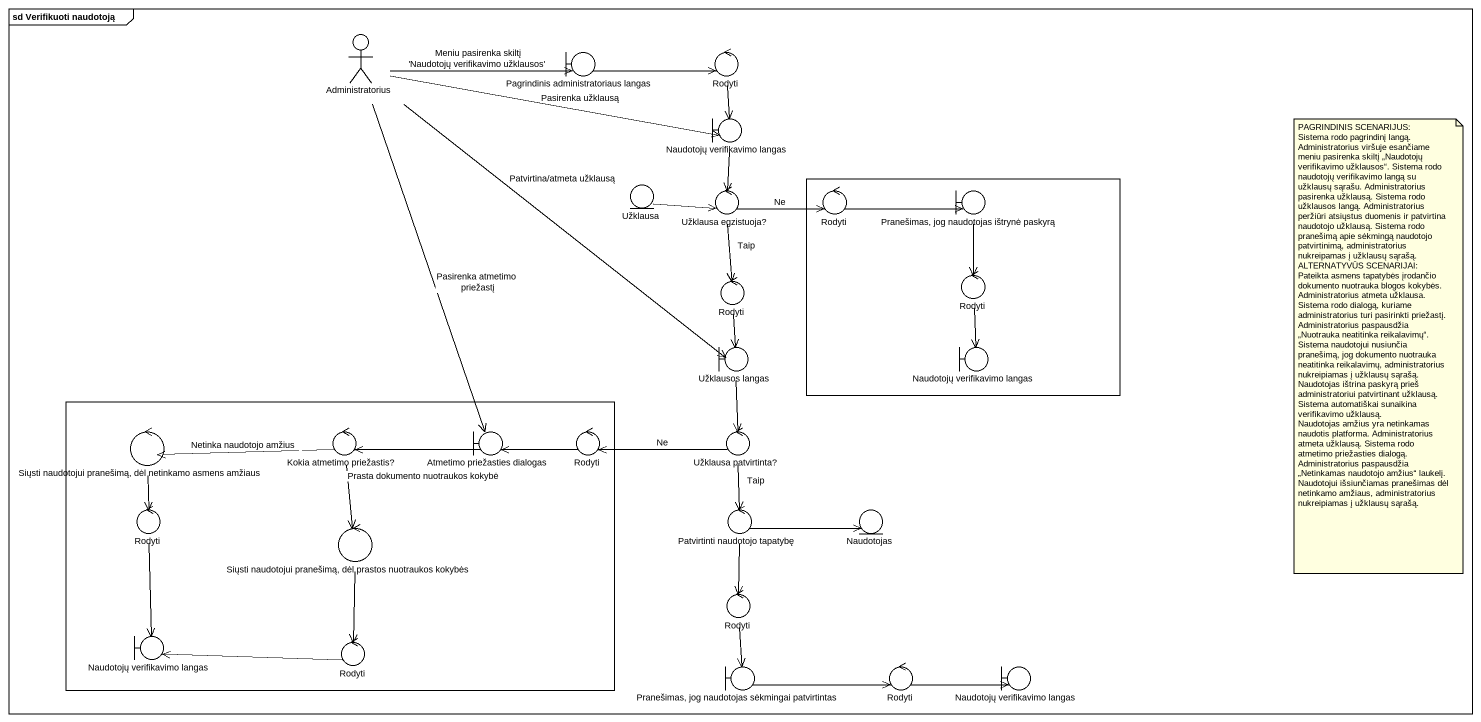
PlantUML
@startuml
mainframe sd Verifikuoti naudotoją
actor Administratorius
boundary "Pagrindinis administratoriaus langas" as Pagrindinis
control Rodyti
boundary "Naudotojų verifikavimo langas" as Naudotojų_verifikavimo
entity Užklausa
control "Užklausa egzistuoja?" as Užklausa_egzistuoja
control "Rodyti" as Rodyti_2
rectangle " " as rectangle1 {
  boundary "Pranešimas, jog naudotojas ištrynė paskyrą" as Pranešimas_jog_naudotojas
  control "Rodyti" as Rodyti_4
  boundary "Naudotojų verifikavimo langas" as Naudotojų_verifikavimo_2
}
control "Rodyti" as Rodyti_3
boundary "Užklausos langas" as Užklausos_langas
rectangle " " as rectangle2 {
  control "Kokia atmetimo priežastis?" as Kokia_atmetimo_priežastis
  boundary "Atmetimo priežasties dialogas" as Atmetimo_priežasties
  control "Rodyti" as Rodyti_6
  control "Siųsti naudotojui pranešimą, dėl prastos nuotraukos kokybės" as Siųsti_naudotojui_pranešimą_2
  boundary "Naudotojų verifikavimo langas" as Naudotojų_verifikavimo_3
  control "Rodyti" as Rodyti_8
}
control "Siųsti naudotojui pranešimą, dėl netinkamo asmens amžiaus" as Siųsti_naudotojui_pranešimą
control "Rodyti" as Rodyti_5
control "Užklausa patvirtinta?" as Užklausa_patvirtinta
control "Patvirtinti naudotojo tapatybę" as Patvirtinti_naudotojo
entity Naudotojas
control "Rodyti" as Rodyti_7
boundary "Pranešimas, jog naudotojas sėkmingai patvirtintas" as Pranešimas_jog_naudotojas_2
control "Rodyti" as Rodyti_9
boundary "Naudotojų verifikavimo langas" as Naudotojų_verifikavimo_4
Administratorius -right-> Pagrindinis : Meniu pasirenka skiltį 'Naudotojų verifikavimo užklausos'
Administratorius -right-> Naudotojų_verifikavimo : Pasirenka užklausą
Administratorius --> Užklausos_langas : Patvirtina/atmeta užklausą
Administratorius --> Atmetimo_priežasties : Pasirenka atmetimo priežastį
Pagrindinis -right-> Rodyti
Rodyti --> Naudotojų_verifikavimo
Naudotojų_verifikavimo --> Užklausa_egzistuoja
Užklausa -right-> Užklausa_egzistuoja
Užklausa_egzistuoja -right-> Rodyti_2 : Ne
Užklausa_egzistuoja --> Rodyti_3 : Taip
Rodyti_2 -right-> Pranešimas_jog_naudotojas
Pranešimas_jog_naudotojas --> Rodyti_4
Rodyti_3 --> Užklausos_langas
Rodyti_4 --> Naudotojų_verifikavimo_2
Užklausos_langas --> Užklausa_patvirtinta
Siųsti_naudotojui_pranešimą --> Rodyti_6
Kokia_atmetimo_priežastis -left-> Siųsti_naudotojui_pranešimą : Netinka naudotojo amžius
Kokia_atmetimo_priežastis --> Siųsti_naudotojui_pranešimą_2 : Prasta dokumento nuotraukos kokybė
Atmetimo_priežasties -left-> Kokia_atmetimo_priežastis
Rodyti_5 -left-> Atmetimo_priežasties
Užklausa_patvirtinta -left-> Rodyti_5 : Ne
Užklausa_patvirtinta --> Patvirtinti_naudotojo : Taip
Rodyti_6 --> Naudotojų_verifikavimo_3
Siųsti_naudotojui_pranešimą_2 --> Rodyti_8
Patvirtinti_naudotojo -right-> Naudotojas
Patvirtinti_naudotojo --> Rodyti_7
Rodyti_7 --> Pranešimas_jog_naudotojas_2
Rodyti_8 -left-> Naudotojų_verifikavimo_3
Pranešimas_jog_naudotojas_2 -right-> Rodyti_9
Rodyti_9 -right-> Naudotojų_verifikavimo_4
note as N1
  PAGRINDINIS SCENARIJUS:
  Sistema rodo pagrindinį langą. Administratorius viršuje esančiame meniu pasirenka skiltį „Naudotojų verifikavimo užklausos“. Sistema rodo naudotojų verifikavimo langą su užklausų sąrašu. Administratorius pasirenka užklausą. Sistema rodo užklausos langą. Administratorius peržiūri atsiųstus duomenis ir patvirtina naudotojo užklausą. Sistema rodo pranešimą apie sėkmingą naudotojo patvirtinimą, administratorius nukreipamas į užklausų sąrašą.
  ALTERNATYVŪS SCENARIJAI:
  Pateikta asmens tapatybės įrodančio dokumento nuotrauka blogos kokybės. Administratorius atmeta užklausa. Sistema rodo dialogą, kuriame administratorius turi pasirinkti priežastį. Administratorius paspausdžia „Nuotrauka neatitinka reikalavimų“. Sistema naudotojui nusiunčia pranešimą, jog dokumento nuotrauka neatitinka reikalavimų, administratorius nukreipiamas į užklausų sąrašą.
  Naudotojas ištrina paskyrą prieš administratoriui patvirtinant užklausą. Sistema automatiškai sunaikina verifikavimo užklausą.
  Naudotojas amžius yra netinkamas naudotis platforma. Administratorius atmeta užklausą. Sistema rodo atmetimo priežasties dialogą. Administratorius paspausdžia „Netinkamas naudotojo amžius“ laukelį. Naudotojui išsiunčiamas pranešimas dėl netinkamo amžiaus, administratorius nukreipiamas į užklausų sąrašą.
end note
@enduml
